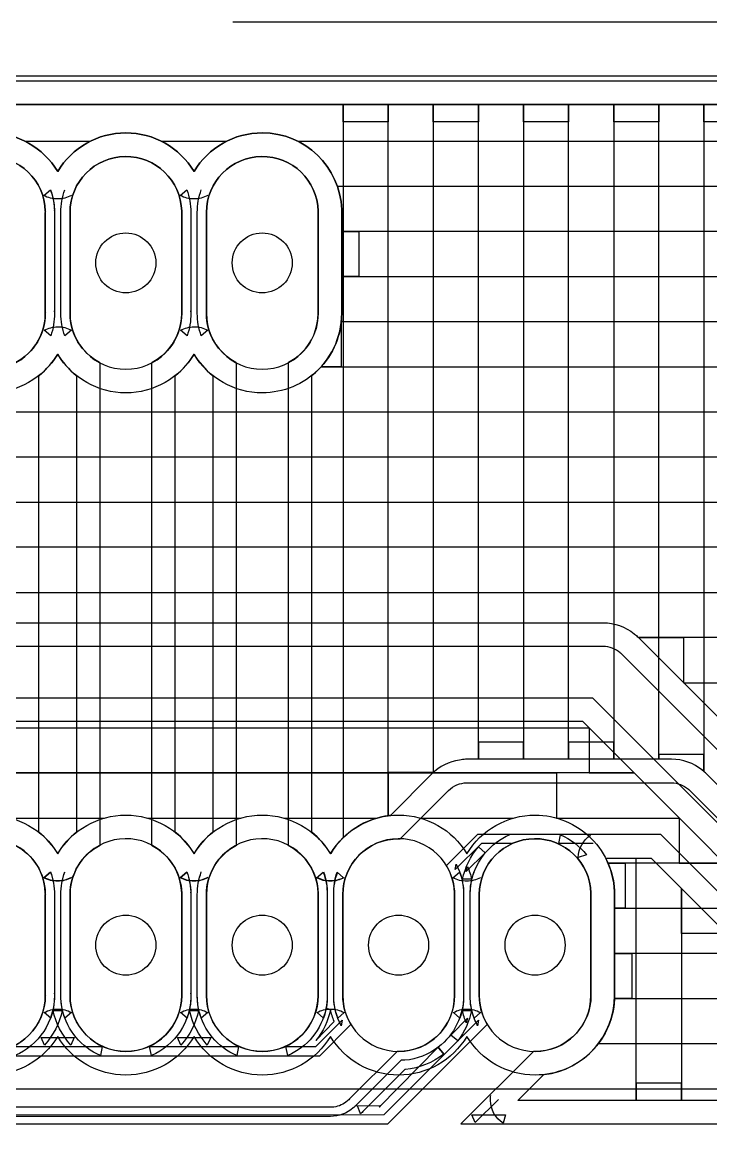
# Model space of a CAD drawing. Extents: x -29 to 3249, y -29 to 2286.
# Drawn here: x 1534 to 2039, y 1474 to 2286 of the extents above; entities that cross this region are included whole.
import ezdxf

# ---------------------------------------------------------------- set-up
doc = ezdxf.new("R2010")
doc.units = 0
doc.header["$MEASUREMENT"] = 0
doc.layers.get('0').update_dxf_attribs({"linetype": 'CONTINUOUS'})
for name, color, linetype in [('BoardOutline', 7, 'CONTINUOUS'), ('CuttingOutside', 7, 'CONTINUOUS'), ('DrillPlated', 7, 'CONTINUOUS'), ('InsulateBottom', 7, 'CONTINUOUS'), ('InsulateTop', 7, 'CONTINUOUS')]:
    doc.layers.add(name, color=color, linetype=linetype)

# ---------------------------------------------------------------- blocks, each defined once
blk = doc.blocks.new('T3')
blk.add_circle((0, 0), 22)
blk.add_circle((0, 0), 22)

msp = doc.modelspace()

# ---------------------------------------------------------------- linework, layer by layer
at = {"layer": 'BoardOutline'}
msp.add_lwpolyline([(10.000001, 10.000001), (10.000001, 2247), (10.000001, 2247), (3209.199951, 2247), (3209.199951, 2247), (3209.199951, 10.000001), (3209.199951, 10.000001), (10.000001, 10.000001)], dxfattribs=at)
msp.add_lwpolyline([(10.000001, 10.000001), (10.000001, 2247), (10.000001, 2247), (3209.199951, 2247), (3209.199951, 2247), (3209.199951, 10.000001), (3209.199951, 10.000001), (10.000001, 10.000001)], dxfattribs=at)
at = {"layer": 'CuttingOutside'}
msp.add_lwpolyline([(3233.661377, 2277.91333, 0.169059), (3209.212646, 2286.417236), (3209.212646, 2286.417236), (1688.366089, 2286.437012)], format="xyb", dxfattribs=at)
at = {"layer": 'InsulateBottom'}
for points in [[(3205.511719, 2243.307129), (13.779527, 2243.307129), (13.779527, 2243.307129), (13.779527, 13.779527), (13.779527, 13.779527), (3205.511719, 13.779527), (3205.511719, 13.779527), (3205.511719, 2243.307129)], [(3188.189209, 2225.984375), (31.102364, 2225.984375), (31.102364, 2225.984375), (31.102364, 31.102364), (31.102364, 31.102364), (3188.189209, 31.102364), (3188.189209, 31.102364), (3188.189209, 2225.984375)], [(1536.02356, 2199.212646), (1584.055176, 2199.212646)], [(1636.02356, 2199.212646), (1684.055176, 2199.212646)], [(1736.02356, 2199.212646), (2434.055176, 2199.212646), (2434.055176, 2199.212646), (2404.921387, 2199.212646), (2404.921387, 2199.212646), (2404.921387, 2166.141846)], [(1765.157471, 2166.141846), (2404.921387, 2166.141846)], [(2401.771729, 2133.070801), (1768.307129, 2133.070801), (1768.307129, 2133.070801), (1780.905518, 2133.070801), (1780.905518, 2133.070801), (1780.905518, 2100), (1780.905518, 2100), (1768.307129, 2100), (1768.307129, 2100), (2401.771729, 2100)], [(2402.165283, 2066.928955), (1767.91333, 2066.928955), (1767.91333, 2066.928955), (1767.91333, 2033.858276), (1767.91333, 2033.858276), (1753.149658, 2033.858276), (1753.149658, 2033.858276), (2416.929199, 2033.858276)], [(31.102364, 2000.787476), (3188.189209, 2000.787476)], [(3188.189209, 1967.716553), (31.102364, 1967.716553), (31.102364, 1967.716553), (43.700787, 1967.716553), (43.700787, 1967.716553), (43.700787, 1934.64563), (43.700787, 1934.64563), (31.102364, 1934.64563), (31.102364, 1934.64563), (3188.189209, 1934.64563)], [(3188.189209, 1901.574829), (31.102364, 1901.574829), (31.102364, 1901.574829), (43.700787, 1901.574829), (43.700787, 1901.574829), (43.700787, 1868.504028), (43.700787, 1868.504028), (31.102364, 1868.504028), (31.102364, 1868.504028), (3188.189209, 1868.504028)], [(3188.189209, 1835.433105), (1985.82666, 1835.433105), (1985.82666, 1835.433105), (2018.897583, 1835.433105), (2018.897583, 1835.433105), (2018.897583, 1802.362183)], [(2018.897583, 1802.362183), (3188.189209, 1802.362183), (3188.189209, 1802.362183), (3175.590576, 1802.362183), (3175.590576, 1802.362183), (3175.590576, 1769.29126), (3175.590576, 1769.29126), (3188.189209, 1769.29126), (3188.189209, 1769.29126), (2051.968506, 1769.29126), (2051.968506, 1769.29126), (2085.039307, 1769.29126), (2085.039307, 1769.29126), (2085.039307, 1736.220581)], [(1217.913452, 1791.141724), (1952.165283, 1791.141724), (1952.165283, 1791.141724), (2146.653564, 1596.653564)], [(1945.078735, 1773.818848), (1225, 1773.818848)], [(2134.44873, 1584.448853), (1945.078735, 1773.818848)], [(1220.472412, 1769.29126), (1949.606323, 1769.29126), (1949.606323, 1769.29126), (1949.606323, 1736.220581), (1949.606323, 1736.220581), (1982.677246, 1736.220581), (1982.677246, 1736.220581), (1187.401611, 1736.220581), (1187.401611, 1736.220581), (1925.787354, 1736.220581), (1925.787354, 1736.220581), (1925.787354, 1703.149658)], [(1525.787354, 1703.149658), (1594.291382, 1703.149658)], [(1625.787354, 1703.149658), (1694.291382, 1703.149658)], [(1725.787354, 1703.149658), (1794.291382, 1703.149658)], [(1825.787354, 1703.149658), (1894.291382, 1703.149658)], [(1925.787354, 1703.149658), (2015.747925, 1703.149658), (2015.747925, 1703.149658), (2015.747925, 1670.078735), (2015.747925, 1670.078735), (2048.818848, 1670.078735)], [(2048.818848, 1670.078735), (1963.582642, 1670.078735), (1963.582642, 1670.078735), (1976.181152, 1670.078735), (1976.181152, 1670.078735), (1976.181152, 1637.007813), (1976.181152, 1637.007813), (1968.307129, 1637.007813), (1968.307129, 1637.007813), (2081.889893, 1637.007813)], [(2114.960693, 1603.93689), (1968.307129, 1603.93689), (1968.307129, 1603.93689), (1980.905518, 1603.93689), (1980.905518, 1603.93689), (1980.905518, 1570.866211), (1980.905518, 1570.866211), (1968.307129, 1570.866211), (1968.307129, 1570.866211), (2201.771729, 1570.866211)], [(2213.582764, 1537.795288), (1956.496094, 1537.795288)], [(1346.259766, 1504.724365), (2253.543457, 1504.724365), (2253.543457, 1504.724365), (2220.472412, 1504.724365), (2220.472412, 1504.724365), (2220.472412, 1471.653442)]]:
    msp.add_lwpolyline(points, dxfattribs=at)
for points in [[(1660.039429, 2176.968506, -0.263757), (1710.039307, 2205.314941), (1710.039307, 2205.314941, -0.403376), (1768.307129, 2149.212646), (1768.307129, 2149.212646), (1768.307129, 2149.015625), (1768.307129, 2149.015625, -0.023108), (1768.307129, 2147.047363), (1768.307129, 2147.047363), (1768.307129, 2075), (1768.307129, 2075, -0.023111), (1768.307129, 2073.031494), (1768.307129, 2073.031494, -0.414214), (1710.039307, 2014.763672), (1710.039307, 2014.763672, -0.263757), (1660.039429, 2043.110229), (1660.039429, 2043.110229, -0.263757), (1610.039429, 2014.763672), (1610.039429, 2014.763672, -0.263757), (1560.039429, 2043.110229), (1560.039429, 2043.110229, -0.263757), (1510.039429, 2014.763672)], [(1510.039429, 2205.314941, -0.263757), (1560.039429, 2176.968506), (1560.039429, 2176.968506, -0.263757), (1610.039429, 2205.314941), (1610.039429, 2205.314941, -0.263757), (1660.039429, 2176.968506)], [(1550.984253, 2148.031494, 0.988056), (1469.094482, 2147.047363), (1469.094482, 2147.047363), (1469.094482, 2073.031494), (1469.094482, 2073.031494, 1), (1550.984253, 2073.031494), (1550.984253, 2073.031494), (1550.984253, 2147.047363), (1550.984253, 2147.047363, 0.049629), (1550.984253, 2147.834717), (1550.984253, 2147.834717), (1550.984253, 2148.031494)], [(1650.984253, 2148.031494, 0.988056), (1569.094482, 2147.047363), (1569.094482, 2147.047363), (1569.094482, 2073.031494), (1569.094482, 2073.031494, 1), (1650.984253, 2073.031494), (1650.984253, 2073.031494), (1650.984253, 2147.047363), (1650.984253, 2147.047363, 0.049629), (1650.984253, 2147.834717), (1650.984253, 2147.834717), (1650.984253, 2148.031494)], [(1750.984253, 2148.031494, 0.988056), (1669.094482, 2147.047363), (1669.094482, 2147.047363), (1669.094482, 2073.031494), (1669.094482, 2073.031494, 1), (1750.984253, 2073.031494), (1750.984253, 2073.031494), (1750.984253, 2147.047363), (1750.984253, 2147.047363, 0.049629), (1750.984253, 2147.834717), (1750.984253, 2147.834717), (1750.984253, 2148.031494)], [(1570.078735, 2159.448975, -0.128686), (1560.039429, 2156.889648), (1560.039429, 2156.889648, -0.132995), (1549.803223, 2159.448975), (1549.803223, 2159.448975), (1554.724365, 2163.58252), (1554.724365, 2163.58252, -0.08052), (1557.677246, 2148.425293), (1557.677246, 2148.425293), (1557.677246, 2148.818848), (1557.677246, 2148.818848, -0.041448), (1557.677246, 2147.047363), (1557.677246, 2147.047363), (1557.677246, 2074.212646), (1557.677246, 2074.212646), (1557.677246, 2074.803223), (1557.677246, 2074.803223, -0.041454), (1557.677246, 2073.031494), (1557.677246, 2073.031494, -0.088838), (1554.921265, 2056.496094), (1554.921265, 2056.496094), (1550.196899, 2060.629883), (1550.196899, 2060.629883, -0.128667), (1560.039429, 2063.188965), (1560.039429, 2063.188965, -0.128686), (1570.078735, 2060.629883), (1570.078735, 2060.629883), (1565.35437, 2056.496094), (1565.35437, 2056.496094, -0.088837), (1562.401611, 2073.031494), (1562.401611, 2073.031494), (1562.401611, 2147.047363), (1562.401611, 2147.047363, -0.088836), (1565.35437, 2163.58252)], [(1670.078735, 2159.448975, -0.128686), (1660.039429, 2156.889648), (1660.039429, 2156.889648, -0.132995), (1649.803223, 2159.448975), (1649.803223, 2159.448975), (1654.724365, 2163.58252), (1654.724365, 2163.58252, -0.088836), (1657.677124, 2147.047363), (1657.677124, 2147.047363), (1657.677124, 2073.031494), (1657.677124, 2073.031494, -0.088839), (1654.921143, 2056.496094), (1654.921143, 2056.496094), (1650.196777, 2060.629883), (1650.196777, 2060.629883, -0.128669), (1660.039429, 2063.188965), (1660.039429, 2063.188965, -0.128686), (1670.078735, 2060.629883), (1670.078735, 2060.629883), (1665.35437, 2056.496094), (1665.35437, 2056.496094, -0.088837), (1662.401611, 2073.031494), (1662.401611, 2073.031494), (1662.401611, 2147.047363), (1662.401611, 2147.047363, -0.088836), (1665.35437, 2163.58252)], [(848.62207, 1399.803223), (1023.818909, 1574.999878), (1023.818909, 1574.999878), (1023.818909, 1660.039429), (1023.818909, 1660.039429, -0.177459), (1032.480347, 1683.2677), (1032.480347, 1683.2677), (1032.480347, 1683.4646), (1032.480347, 1683.4646, -0.034568), (1034.448853, 1685.629883), (1034.448853, 1685.629883), (1184.44873, 1835.629883), (1184.44873, 1835.629883, -0.159382), (1204.527588, 1845.669312), (1204.527588, 1845.669312), (1205.905518, 1845.866089), (1205.905518, 1845.866089, -0.048934), (1210.039307, 1846.259888), (1210.039307, 1846.259888), (1960.039307, 1846.259888)], [(1960.039307, 1846.259888, -0.171515), (1982.677246, 1838.188965), (1982.677246, 1838.188965), (1982.874023, 1837.992065), (1982.874023, 1837.992065, -0.042935), (1985.629883, 1835.629883), (1985.629883, 1835.629883), (2175, 1646.259888)], [(2167.91333, 1628.937012), (1973.425171, 1823.425171), (1973.425171, 1823.425171, 0.06351), (1972.637817, 1824.015747), (1972.637817, 1824.015747), (1972.440918, 1824.212646), (1972.440918, 1824.212646, 0.181704), (1960.039307, 1828.937012), (1960.039307, 1828.937012), (1210.039307, 1828.937012), (1210.039307, 1828.937012, 0.198913), (1196.653564, 1823.425171), (1196.653564, 1823.425171), (1046.653564, 1673.425171), (1046.653564, 1673.425171, 0.035582), (1046.259766, 1673.031494), (1046.259766, 1673.031494), (1046.259766, 1672.834717), (1046.259766, 1672.834717, 0.189327), (1041.141724, 1660.039429), (1041.141724, 1660.039429), (1041.141724, 1567.91333), (1041.141724, 1567.91333), (857.086609, 1383.858276)], [(1510.039429, 1705.314941, -0.263757), (1560.039429, 1676.968506), (1560.039429, 1676.968506, -0.263757), (1610.039429, 1705.314941), (1610.039429, 1705.314941, -0.263757), (1660.039429, 1676.968506), (1660.039429, 1676.968506, -0.263757), (1710.039307, 1705.314941), (1710.039307, 1705.314941, -0.263757), (1760.039307, 1676.968506), (1760.039307, 1676.968506, -0.263757), (1810.039307, 1705.314941), (1810.039307, 1705.314941, -0.263757), (1860.039307, 1676.968506), (1860.039307, 1676.968506, -0.263757), (1910.039307, 1705.314941), (1910.039307, 1705.314941, -0.414214), (1968.307129, 1647.047241), (1968.307129, 1647.047241), (1968.307129, 1573.031494), (1968.307129, 1573.031494, -0.414214), (1910.039307, 1514.763794), (1910.039307, 1514.763794, -0.263757), (1860.039307, 1543.110229), (1860.039307, 1543.110229, -0.263757), (1810.039307, 1514.763794), (1810.039307, 1514.763794, -0.263757), (1760.039307, 1543.110229), (1760.039307, 1543.110229, -0.263757), (1710.039307, 1514.763794), (1710.039307, 1514.763794, -0.263757), (1660.039429, 1543.110229), (1660.039429, 1543.110229, -0.263757), (1610.039429, 1514.763794), (1610.039429, 1514.763794, -0.263757), (1560.039429, 1543.110229), (1560.039429, 1543.110229, -0.263757), (1510.039429, 1514.763794)], [(1550.984253, 1648.031494, 0.988055), (1469.094482, 1647.047241), (1469.094482, 1647.047241), (1469.094482, 1573.031494), (1469.094482, 1573.031494, 1), (1550.984253, 1573.031494), (1550.984253, 1573.031494), (1550.984253, 1647.047241), (1550.984253, 1647.047241, 0.049629), (1550.984253, 1647.834595), (1550.984253, 1647.834595), (1550.984253, 1648.031494)], [(1650.984253, 1648.031494, 0.988055), (1569.094482, 1647.047241), (1569.094482, 1647.047241), (1569.094482, 1573.031494), (1569.094482, 1573.031494, 1), (1650.984253, 1573.031494), (1650.984253, 1573.031494), (1650.984253, 1647.047241), (1650.984253, 1647.047241, 0.049629), (1650.984253, 1647.834595), (1650.984253, 1647.834595), (1650.984253, 1648.031494)], [(1750.984253, 1648.031494, 0.988055), (1669.094482, 1647.047241), (1669.094482, 1647.047241), (1669.094482, 1573.031494), (1669.094482, 1573.031494, 1), (1750.984253, 1573.031494), (1750.984253, 1573.031494), (1750.984253, 1647.047241), (1750.984253, 1647.047241, 0.049629), (1750.984253, 1647.834595), (1750.984253, 1647.834595), (1750.984253, 1648.031494)], [(1850.984253, 1648.031494, 0.988055), (1769.094482, 1647.047241), (1769.094482, 1647.047241), (1769.094482, 1573.031494), (1769.094482, 1573.031494, 1), (1850.984253, 1573.031494), (1850.984253, 1573.031494), (1850.984253, 1647.047241), (1850.984253, 1647.047241, 0.049629), (1850.984253, 1647.834595), (1850.984253, 1647.834595), (1850.984253, 1648.031494)], [(1950.984253, 1648.031494, 0.988055), (1869.094482, 1647.047241), (1869.094482, 1647.047241), (1869.094482, 1573.031494), (1869.094482, 1573.031494, 1), (1950.984253, 1573.031494), (1950.984253, 1573.031494), (1950.984253, 1647.047241), (1950.984253, 1647.047241, 0.049627), (1950.984253, 1647.834595), (1950.984253, 1647.834595), (1950.984253, 1648.031494)], [(1570.078735, 1659.44873, -0.128685), (1560.039429, 1656.889771), (1560.039429, 1656.889771, -0.132994), (1549.803223, 1659.44873), (1549.803223, 1659.44873), (1554.724365, 1663.582642), (1554.724365, 1663.582642, -0.088837), (1557.677246, 1647.047241), (1557.677246, 1647.047241), (1557.677246, 1574.212646), (1557.677246, 1574.212646), (1557.677246, 1574.803101), (1557.677246, 1574.803101, -0.041451), (1557.677246, 1573.031494), (1557.677246, 1573.031494, -0.088838), (1554.921265, 1556.496094), (1554.921265, 1556.496094), (1550.196899, 1560.629883), (1550.196899, 1560.629883, -0.128667), (1560.039429, 1563.188965), (1560.039429, 1563.188965, -0.128686), (1570.078735, 1560.629883), (1570.078735, 1560.629883), (1565.35437, 1556.496094), (1565.35437, 1556.496094, -0.088837), (1562.401611, 1573.031494), (1562.401611, 1573.031494), (1562.401611, 1647.047241), (1562.401611, 1647.047241, -0.088837), (1565.35437, 1663.582642)], [(1670.078735, 1659.44873, -0.128685), (1660.039429, 1656.889771), (1660.039429, 1656.889771, -0.132994), (1649.803223, 1659.44873), (1649.803223, 1659.44873), (1654.724365, 1663.582642), (1654.724365, 1663.582642, -0.080521), (1657.677124, 1648.425293), (1657.677124, 1648.425293), (1657.677124, 1648.81897), (1657.677124, 1648.81897, -0.041454), (1657.677124, 1647.047241), (1657.677124, 1647.047241), (1657.677124, 1574.212646), (1657.677124, 1574.212646), (1657.677124, 1574.803101), (1657.677124, 1574.803101, -0.041451), (1657.677124, 1573.031494), (1657.677124, 1573.031494, -0.088839), (1654.921143, 1556.496094), (1654.921143, 1556.496094), (1650.196777, 1560.629883), (1650.196777, 1560.629883, -0.128669), (1660.039429, 1563.188965), (1660.039429, 1563.188965, -0.128686), (1670.078735, 1560.629883), (1670.078735, 1560.629883), (1665.35437, 1556.496094), (1665.35437, 1556.496094, -0.088837), (1662.401611, 1573.031494), (1662.401611, 1573.031494), (1662.401611, 1647.047241), (1662.401611, 1647.047241, -0.088837), (1665.35437, 1663.582642)], [(1770.078735, 1659.44873, -0.128686), (1760.039307, 1656.889771), (1760.039307, 1656.889771, -0.132993), (1749.803223, 1659.44873), (1749.803223, 1659.44873), (1754.724365, 1663.582642), (1754.724365, 1663.582642, -0.088837), (1757.677124, 1647.047241), (1757.677124, 1647.047241), (1757.677124, 1573.031494), (1757.677124, 1573.031494, -0.088839), (1754.921143, 1556.496094), (1754.921143, 1556.496094), (1750.196777, 1560.629883), (1750.196777, 1560.629883, -0.128667), (1760.039307, 1563.188965), (1760.039307, 1563.188965, -0.128688), (1770.078735, 1560.629883), (1770.078735, 1560.629883), (1765.35437, 1556.496094), (1765.35437, 1556.496094, -0.088837), (1762.401489, 1573.031494), (1762.401489, 1573.031494), (1762.401489, 1647.047241), (1762.401489, 1647.047241, -0.088837), (1765.35437, 1663.582642)], [(1870.078735, 1659.44873, -0.128686), (1860.039307, 1656.889771), (1860.039307, 1656.889771, -0.132993), (1849.803223, 1659.44873), (1849.803223, 1659.44873), (1854.724365, 1663.582642), (1854.724365, 1663.582642, -0.088837), (1857.677124, 1647.047241), (1857.677124, 1647.047241), (1857.677124, 1573.031494), (1857.677124, 1573.031494, -0.088838), (1854.921387, 1556.496094), (1854.921387, 1556.496094), (1850.196777, 1560.629883), (1850.196777, 1560.629883, -0.128667), (1860.039307, 1563.188965), (1860.039307, 1563.188965, -0.128688), (1870.078735, 1560.629883), (1870.078735, 1560.629883), (1865.35437, 1556.496094), (1865.35437, 1556.496094, -0.088837), (1862.401489, 1573.031494), (1862.401489, 1573.031494), (1862.401489, 1647.047241), (1862.401489, 1647.047241, -0.088837), (1865.35437, 1663.582642)]]:
    msp.add_lwpolyline(points, format="xyb", dxfattribs=at)
at = {"layer": 'InsulateTop'}
for points in [[(3205.511719, 2243.307129), (13.779527, 2243.307129), (13.779527, 2243.307129), (13.779527, 13.779527), (13.779527, 13.779527), (3205.511719, 13.779527), (3205.511719, 13.779527), (3205.511719, 2243.307129)], [(31.102364, 2225.984375), (3188.189209, 2225.984375), (3188.189209, 2225.984375), (3188.189209, 31.102364), (3188.189209, 31.102364), (31.102364, 31.102364), (31.102364, 31.102364), (31.102364, 2225.984375)], [(2066.928955, 2213.385742), (2033.858276, 2213.385742), (2033.858276, 2213.385742), (2033.858276, 2225.984375), (2033.858276, 2225.984375), (2033.858276, 1737.204712), (2033.858276, 1737.204712), (2033.858276, 1749.803223), (2033.858276, 1749.803223), (2000.787476, 1749.803223), (2000.787476, 1749.803223), (2000.787476, 1746.259888), (2000.787476, 1746.259888), (2000.787476, 2225.984375), (2000.787476, 2225.984375), (2000.787476, 2213.385742), (2000.787476, 2213.385742), (1967.716553, 2213.385742), (1967.716553, 2213.385742), (1967.716553, 2225.984375), (1967.716553, 2225.984375), (1967.716553, 1746.259888), (1967.716553, 1746.259888), (1967.716553, 1758.858276), (1967.716553, 1758.858276), (1934.64563, 1758.858276), (1934.64563, 1758.858276), (1934.64563, 1746.259888), (1934.64563, 1746.259888), (1934.64563, 2225.984375), (1934.64563, 2225.984375), (1934.64563, 2213.385742), (1934.64563, 2213.385742), (1901.574829, 2213.385742), (1901.574829, 2213.385742), (1901.574829, 2225.984375), (1901.574829, 2225.984375), (1901.574829, 1746.259888), (1901.574829, 1746.259888), (1901.574829, 1758.858276), (1901.574829, 1758.858276), (1868.504028, 1758.858276), (1868.504028, 1758.858276), (1868.504028, 1746.259888), (1868.504028, 1746.259888), (1868.504028, 2225.984375), (1868.504028, 2225.984375), (1868.504028, 2213.385742), (1868.504028, 2213.385742), (1835.433105, 2213.385742), (1835.433105, 2213.385742), (1835.433105, 2225.984375), (1835.433105, 2225.984375), (1835.433105, 1736.614136), (1835.433105, 1736.614136), (1802.362183, 1736.614136), (1802.362183, 1736.614136), (1802.362183, 1704.724365), (1802.362183, 1704.724365), (1802.362183, 2225.984375), (1802.362183, 2225.984375), (1802.362183, 2213.385742), (1802.362183, 2213.385742), (1769.29126, 2213.385742), (1769.29126, 2213.385742), (1769.29126, 2225.984375), (1769.29126, 2225.984375), (1769.29126, 1688.779541)], [(2050.393799, 1618.504028), (2017.322876, 1618.504028), (2017.322876, 1618.504028), (2017.322876, 1651.574707), (2017.322876, 1651.574707), (2017.322876, 1496.259888), (2017.322876, 1496.259888), (2017.322876, 1508.858276), (2017.322876, 1508.858276), (1984.251953, 1508.858276), (1984.251953, 1508.858276), (1984.251953, 1496.259888), (1984.251953, 1496.259888), (1984.251953, 1673.818848)]]:
    msp.add_lwpolyline(points, dxfattribs=at)
for points in [[(2201.968506, 1569.29126), (2035.629883, 1735.629883), (2035.629883, 1735.629883, 0.042935), (2032.874023, 1737.992065), (2032.874023, 1737.992065), (2032.677246, 1738.188965), (2032.677246, 1738.188965, 0.171516), (2010.039307, 1746.259888), (2010.039307, 1746.259888), (1860.039307, 1746.259888), (1860.039307, 1746.259888, 0.048935), (1855.905396, 1745.866089), (1855.905396, 1745.866089), (1854.527588, 1745.669312), (1854.527588, 1745.669312, 0.159381), (1834.448853, 1735.629883), (1834.448853, 1735.629883), (1803.937012, 1705.118164), (1803.937012, 1705.118164), (1803.346436, 1704.921143), (1803.346436, 1704.921143, 0.231972), (1760.236206, 1677.165283), (1760.236206, 1677.165283), (1760.039307, 1677.165283), (1760.039307, 1677.165283, 0.089786), (1746.259888, 1692.716431), (1746.259888, 1692.716431), (1746.259888, 2027.362183), (1746.259888, 2027.362183), (1746.456665, 2027.559082), (1746.456665, 2027.559082, 0.227717), (1768.307129, 2073.031494), (1768.307129, 2073.031494, 0.023111), (1768.307129, 2075), (1768.307129, 2075), (1768.307129, 2147.047363), (1768.307129, 2147.047363, 0.023108), (1768.307129, 2149.015625), (1768.307129, 2149.015625), (1768.307129, 2149.212646), (1768.307129, 2149.212646, 0.403376), (1710.039307, 2205.314941), (1710.039307, 2205.314941, 0.263757), (1660.039429, 2176.968506), (1660.039429, 2176.968506, 0.263757), (1610.039429, 2205.314941), (1610.039429, 2205.314941, 0.263757), (1560.039429, 2176.968506), (1560.039429, 2176.968506, 0.263757), (1510.039429, 2205.314941)], [(1469.094482, 2147.047363, -0.988056), (1550.984253, 2148.031494)], [(1650.984253, 2148.031494), (1650.984253, 2147.834717), (1650.984253, 2147.834717, -0.049629), (1650.984253, 2147.047363), (1650.984253, 2147.047363), (1650.984253, 2073.818848), (1650.984253, 2073.818848, -0.049629), (1650.984253, 2073.031494), (1650.984253, 2073.031494, -0.276541), (1629.330688, 2037.007813), (1629.330688, 2037.007813), (1628.937012, 2036.811035), (1628.937012, 2036.811035), (1628.937012, 1683.2677), (1628.937012, 1683.2677, -0.272967), (1650.984253, 1648.031494), (1650.984253, 1648.031494), (1650.984253, 1647.834595), (1650.984253, 1647.834595, -0.049629), (1650.984253, 1647.047241), (1650.984253, 1647.047241), (1650.984253, 1573.818848), (1650.984253, 1573.818848, -0.049629), (1650.984253, 1573.031494), (1650.984253, 1573.031494, -0.414214), (1610.039429, 1532.08667), (1610.039429, 1532.08667, -0.414214), (1569.094482, 1573.031494), (1569.094482, 1573.031494), (1569.094482, 1647.047241), (1569.094482, 1647.047241, -0.279438), (1591.141724, 1683.2677), (1591.141724, 1683.2677), (1591.141724, 2036.811035), (1591.141724, 2036.811035), (1590.748047, 2037.007813), (1590.748047, 2037.007813, -0.276541), (1569.094482, 2073.031494), (1569.094482, 2073.031494), (1569.094482, 2147.047363), (1569.094482, 2147.047363, -0.988056), (1650.984253, 2148.031494)], [(1750.984253, 2148.031494), (1750.984253, 2147.834717), (1750.984253, 2147.834717, -0.049629), (1750.984253, 2147.047363), (1750.984253, 2147.047363), (1750.984253, 2073.818848), (1750.984253, 2073.818848, -0.049629), (1750.984253, 2073.031494), (1750.984253, 2073.031494, -0.276541), (1729.330688, 2037.007813), (1729.330688, 2037.007813), (1728.937012, 2036.811035), (1728.937012, 2036.811035), (1728.937012, 1683.2677), (1728.937012, 1683.2677, -0.272967), (1750.984253, 1648.031494), (1750.984253, 1648.031494), (1750.984253, 1647.834595), (1750.984253, 1647.834595, -0.049629), (1750.984253, 1647.047241), (1750.984253, 1647.047241), (1750.984253, 1573.818848), (1750.984253, 1573.818848, -0.049629), (1750.984253, 1573.031494), (1750.984253, 1573.031494, -0.414214), (1710.039307, 1532.08667), (1710.039307, 1532.08667, -0.414214), (1669.094482, 1573.031494), (1669.094482, 1573.031494), (1669.094482, 1647.047241), (1669.094482, 1647.047241, -0.279438), (1691.141724, 1683.2677), (1691.141724, 1683.2677), (1691.141724, 2036.811035), (1691.141724, 2036.811035), (1690.748047, 2037.007813), (1690.748047, 2037.007813, -0.276541), (1669.094482, 2073.031494), (1669.094482, 2073.031494), (1669.094482, 2147.047363), (1669.094482, 2147.047363, -0.988056), (1750.984253, 2148.031494)], [(1570.078735, 2159.448975, -0.128686), (1560.039429, 2156.889648), (1560.039429, 2156.889648, -0.132995), (1549.803223, 2159.448975), (1549.803223, 2159.448975), (1554.724365, 2163.58252), (1554.724365, 2163.58252, -0.088836), (1557.677246, 2147.047363), (1557.677246, 2147.047363), (1557.677246, 2073.031494), (1557.677246, 2073.031494, -0.088824), (1554.921265, 2056.496094), (1554.921265, 2056.496094), (1550.196899, 2060.629883), (1550.196899, 2060.629883, -0.128667), (1560.039429, 2063.188965), (1560.039429, 2063.188965, -0.128686), (1570.078735, 2060.629883), (1570.078735, 2060.629883), (1565.35437, 2056.496094), (1565.35437, 2056.496094, -0.088823), (1562.401611, 2073.031494), (1562.401611, 2073.031494), (1562.401611, 2147.047363), (1562.401611, 2147.047363, -0.088836), (1565.35437, 2163.58252)], [(1670.078735, 2159.448975, -0.128686), (1660.039429, 2156.889648), (1660.039429, 2156.889648, -0.132995), (1649.803223, 2159.448975), (1649.803223, 2159.448975), (1654.724365, 2163.58252), (1654.724365, 2163.58252, -0.088836), (1657.677124, 2147.047363), (1657.677124, 2147.047363), (1657.677124, 2074.212646), (1657.677124, 2074.212646), (1657.677124, 2074.803223), (1657.677124, 2074.803223, -0.041454), (1657.677124, 2073.031494), (1657.677124, 2073.031494, -0.088825), (1654.921143, 2056.496094), (1654.921143, 2056.496094), (1650.196777, 2060.629883), (1650.196777, 2060.629883, -0.128669), (1660.039429, 2063.188965), (1660.039429, 2063.188965, -0.128686), (1670.078735, 2060.629883), (1670.078735, 2060.629883), (1665.35437, 2056.496094), (1665.35437, 2056.496094, -0.088823), (1662.401611, 2073.031494), (1662.401611, 2073.031494), (1662.401611, 2147.047363), (1662.401611, 2147.047363, -0.088836), (1665.35437, 2163.58252)], [(1550.984253, 2148.031494), (1550.984253, 2147.834717), (1550.984253, 2147.834717, -0.049629), (1550.984253, 2147.047363), (1550.984253, 2147.047363), (1550.984253, 2073.818848), (1550.984253, 2073.818848, -0.049629), (1550.984253, 2073.031494), (1550.984253, 2073.031494, -0.276541), (1529.330688, 2037.007813)], [(1546.456787, 2027.559082, 0.089294), (1560.039429, 2043.110229), (1560.039429, 2043.110229, 0.089294), (1573.62207, 2027.559082), (1573.62207, 2027.559082), (1573.818848, 2027.362183), (1573.818848, 2027.362183), (1573.818848, 1692.716431), (1573.818848, 1692.716431, 0.089786), (1560.039429, 1677.165283), (1560.039429, 1677.165283, 0.089786), (1546.259888, 1692.716431), (1546.259888, 1692.716431), (1546.259888, 2027.362183), (1546.259888, 2027.362183), (1546.456787, 2027.559082)], [(1646.456787, 2027.559082, 0.089294), (1660.039429, 2043.110229), (1660.039429, 2043.110229, 0.089294), (1673.62207, 2027.559082), (1673.62207, 2027.559082), (1673.818848, 2027.362183), (1673.818848, 2027.362183), (1673.818848, 1692.716431), (1673.818848, 1692.716431, 0.089786), (1660.039429, 1677.165283), (1660.039429, 1677.165283, 0.089786), (1646.259888, 1692.716431), (1646.259888, 1692.716431), (1646.259888, 2027.362183), (1646.259888, 2027.362183), (1646.456787, 2027.559082)], [(1167.913452, 1528.937012), (1752.165405, 1528.937012), (1752.165405, 1528.937012), (1775.000122, 1551.771606), (1775.000122, 1551.771606), (1775.000122, 1551.968506), (1775.000122, 1551.968506, -0.136151), (1769.094482, 1573.031494), (1769.094482, 1573.031494), (1769.094482, 1647.047241), (1769.094482, 1647.047241, -0.414214), (1810.039307, 1687.992065), (1810.039307, 1687.992065), (1811.220459, 1687.992065), (1811.220459, 1687.992065), (1846.653564, 1723.425171), (1846.653564, 1723.425171, -0.198913), (1860.039307, 1728.937012), (1860.039307, 1728.937012), (2010.039307, 1728.937012), (2010.039307, 1728.937012, -0.181703), (2022.440918, 1724.212646), (2022.440918, 1724.212646), (2022.637817, 1724.015747), (2022.637817, 1724.015747, -0.06351), (2023.425171, 1723.425171), (2023.425171, 1723.425171), (2217.91333, 1528.937012)], [(1131.889771, 1485.629883), (1799.409546, 1485.826782), (1799.409546, 1485.826782), (1868.504028, 1554.921265), (1868.504028, 1554.921265), (1867.91333, 1550.984253), (1867.91333, 1550.984253, -0.063614), (1863.671509, 1562.272095), (1863.671509, 1562.272095), (1863.385864, 1562.204712), (1863.385864, 1562.204712, -0.114739), (1853.346436, 1539.763794), (1853.346436, 1539.763794), (1848.228271, 1544.094604), (1848.228271, 1544.094604), (1860.432983, 1556.496094), (1860.432983, 1556.496094), (1859.645752, 1552.952881), (1859.645752, 1552.952881, -0.044771), (1856.692871, 1562.204712), (1856.692871, 1562.204712), (1863.385864, 1562.204712), (1863.385864, 1562.204712), (1863.671509, 1562.272095), (1863.671509, 1562.272095, -0.057104), (1862.401489, 1573.031494), (1862.401489, 1573.031494), (1862.401489, 1647.047241), (1862.401489, 1647.047241, -0.175453), (1873.443115, 1677.544312), (1873.443115, 1677.544312), (1873.425171, 1677.559082), (1873.425171, 1677.559082), (1859.645752, 1663.97644), (1859.645752, 1663.97644), (1860.432983, 1667.716553), (1860.432983, 1667.716553, -0.045515), (1863.582642, 1658.2677), (1863.582642, 1658.2677), (1856.889771, 1658.2677), (1856.889771, 1658.2677, -0.123829), (1868.504028, 1682.08667), (1868.504028, 1682.08667), (1873.425171, 1677.559082), (1873.425171, 1677.559082), (1873.443115, 1677.544312), (1873.443115, 1677.544312, -0.118888), (1891.338501, 1690.944946)], [(2196.653564, 1496.653564), (2002.165283, 1691.141724), (2002.165283, 1691.141724), (1867.91333, 1691.141724), (1867.91333, 1691.141724), (1845.078735, 1668.307007), (1845.078735, 1668.307007), (1845.078735, 1668.110229), (1845.078735, 1668.110229, -0.13616), (1850.984253, 1647.047241), (1850.984253, 1647.047241), (1850.984253, 1573.818848), (1850.984253, 1573.818848, -0.049629), (1850.984253, 1573.031494), (1850.984253, 1573.031494, -0.386275), (1813.97644, 1532.283447), (1813.97644, 1532.283447), (1810.039307, 1532.08667), (1810.039307, 1532.08667), (1808.858276, 1532.08667), (1808.858276, 1532.08667), (1774.015747, 1497.244019), (1774.015747, 1497.244019, -0.105933), (1772.834717, 1496.062988), (1772.834717, 1496.062988), (1772.440918, 1495.866089), (1772.440918, 1495.866089, -0.146703), (1762.598389, 1491.338623), (1762.598389, 1491.338623), (1760.039307, 1491.141724), (1760.039307, 1491.141724), (1159.842529, 1491.141724)], [(1952.55896, 1684.448853), (1927.362183, 1684.448853), (1927.362183, 1684.448853), (1928.740112, 1690.944946), (1928.740112, 1690.944946, -0.127904), (1947.637817, 1676.181152), (1947.637817, 1676.181152), (1941.7323, 1674.212646), (1941.7323, 1674.212646, -0.247007), (1950.787476, 1690.551147)], [(1017.91333, 1478.937012), (1802.165405, 1478.937012), (1802.165405, 1478.937012), (1875, 1551.771606), (1875, 1551.771606), (1875, 1551.968506), (1875, 1551.968506, -0.13615), (1869.094482, 1573.031494), (1869.094482, 1573.031494), (1869.094482, 1647.047241), (1869.094482, 1647.047241, -0.988055), (1950.984253, 1648.031494), (1950.984253, 1648.031494), (1950.984253, 1647.834595), (1950.984253, 1647.834595, -0.049627), (1950.984253, 1647.047241), (1950.984253, 1647.047241), (1950.984253, 1573.031494), (1950.984253, 1573.031494, -0.386275), (1913.97644, 1532.283447), (1913.97644, 1532.283447), (1910.039307, 1532.08667), (1910.039307, 1532.08667), (1908.858276, 1532.08667), (1908.858276, 1532.08667), (1855.708618, 1478.937012), (1855.708618, 1478.937012), (2852.165283, 1478.937012)], [(1892.716553, 1684.448853), (1870.866211, 1684.448853), (1870.866211, 1684.448853), (1851.574707, 1665.35437), (1851.574707, 1665.35437), (1852.165405, 1669.29126), (1852.165405, 1669.29126, -0.122066), (1857.677124, 1647.047241), (1857.677124, 1647.047241), (1857.677124, 1573.031494), (1857.677124, 1573.031494, -0.232618), (1839.118042, 1535.298462), (1839.118042, 1535.298462), (1843.110229, 1530.118164), (1843.110229, 1530.118164, -0.141535), (1814.960693, 1518.897705), (1814.960693, 1518.897705), (1814.566895, 1518.897705), (1814.566895, 1518.897705), (1784.251953, 1488.582764), (1784.251953, 1488.582764, -0.040917), (1782.08667, 1486.417358), (1782.08667, 1486.417358), (1779.921265, 1492.322876), (1779.921265, 1492.322876), (1796.653564, 1492.519653), (1796.653564, 1492.519653), (1795.669312, 1491.338623), (1795.669312, 1491.338623), (1838.779541, 1535.039307), (1838.779541, 1535.039307), (1843.110229, 1530.118164), (1843.110229, 1530.118164), (1839.118042, 1535.298462), (1839.118042, 1535.298462, -0.141288), (1814.566895, 1525.590576), (1814.566895, 1525.590576), (1814.370117, 1525.590576), (1814.370117, 1525.590576), (1811.811035, 1525.590576), (1811.811035, 1525.590576), (1779.133789, 1492.91333), (1779.133789, 1492.91333, -0.075913), (1776.37793, 1490.551147), (1776.37793, 1490.551147), (1776.771606, 1490.748047), (1776.771606, 1490.748047, -0.180576), (1760.039307, 1484.448853), (1760.039307, 1484.448853), (1159.251953, 1484.448853)], [(1528.937012, 1683.2677, -0.272967), (1550.984253, 1648.031494), (1550.984253, 1648.031494), (1550.984253, 1647.834595), (1550.984253, 1647.834595, -0.049629), (1550.984253, 1647.047241), (1550.984253, 1647.047241), (1550.984253, 1573.818848), (1550.984253, 1573.818848, -0.049629), (1550.984253, 1573.031494), (1550.984253, 1573.031494, -0.414214), (1510.039429, 1532.08667)], [(1968.307129, 1649.212524, 0.11047), (1961.811035, 1673.818848), (1961.811035, 1673.818848), (1995.078735, 1673.818848), (1995.078735, 1673.818848), (2172.637939, 1496.259888), (2172.637939, 1496.259888), (1897.440918, 1496.259888), (1897.440918, 1496.259888), (1916.141724, 1514.960571), (1916.141724, 1514.960571), (1916.7323, 1515.157593), (1916.7323, 1515.157593, 0.380879), (1968.307129, 1573.031494), (1968.307129, 1573.031494, 0.023109), (1968.307129, 1574.999878), (1968.307129, 1574.999878), (1968.307129, 1647.047241), (1968.307129, 1647.047241, 0.023111), (1968.307129, 1649.015747), (1968.307129, 1649.015747), (1968.307129, 1649.212524)], [(1527.362305, 1535.629883), (1592.716431, 1535.629883), (1592.716431, 1535.629883), (1591.338623, 1529.133789), (1591.338623, 1529.133789, -0.239435), (1563.634766, 1562.262573), (1563.634766, 1562.262573), (1563.385864, 1562.204712), (1563.385864, 1562.204712, -0.133622), (1550.393677, 1536.811035), (1550.393677, 1536.811035), (1547.834595, 1542.322876), (1547.834595, 1542.322876), (1572.244141, 1542.322876), (1572.244141, 1542.322876), (1569.685059, 1536.811035), (1569.685059, 1536.811035, -0.133622), (1556.692871, 1562.204712), (1556.692871, 1562.204712), (1563.385864, 1562.204712), (1563.385864, 1562.204712), (1563.634766, 1562.262573), (1563.634766, 1562.262573, -0.057069), (1562.401611, 1573.031494), (1562.401611, 1573.031494), (1562.401611, 1647.047241), (1562.401611, 1647.047241, -0.089786), (1565.35437, 1663.779419)], [(1570.078735, 1659.645752, -0.128686), (1560.039429, 1657.086548), (1560.039429, 1657.086548, -0.132995), (1549.803223, 1659.645752), (1549.803223, 1659.645752), (1554.724365, 1663.779419), (1554.724365, 1663.779419, -0.089786), (1557.677246, 1647.047241), (1557.677246, 1647.047241), (1557.677246, 1573.031494), (1557.677246, 1573.031494, -0.300612), (1528.740234, 1529.133789)], [(1670.078735, 1659.645752, -0.128686), (1660.039429, 1657.086548), (1660.039429, 1657.086548, -0.132995), (1649.803223, 1659.645752), (1649.803223, 1659.645752), (1654.724365, 1663.779419), (1654.724365, 1663.779419, -0.089786), (1657.677124, 1647.047241), (1657.677124, 1647.047241), (1657.677124, 1573.031494), (1657.677124, 1573.031494, -0.300612), (1628.740234, 1529.133789), (1628.740234, 1529.133789), (1627.362305, 1535.629883), (1627.362305, 1535.629883), (1692.716431, 1535.629883), (1692.716431, 1535.629883), (1691.338501, 1529.133789), (1691.338501, 1529.133789, -0.239435), (1663.634766, 1562.262573), (1663.634766, 1562.262573), (1663.385864, 1562.204712), (1663.385864, 1562.204712, -0.133622), (1650.393677, 1536.811035), (1650.393677, 1536.811035), (1647.834595, 1542.322876), (1647.834595, 1542.322876), (1672.244141, 1542.322876), (1672.244141, 1542.322876), (1669.685059, 1536.811035), (1669.685059, 1536.811035, -0.133621), (1656.692871, 1562.204712), (1656.692871, 1562.204712), (1663.385864, 1562.204712), (1663.385864, 1562.204712), (1663.634766, 1562.262573), (1663.634766, 1562.262573, -0.057069), (1662.401611, 1573.031494), (1662.401611, 1573.031494), (1662.401611, 1647.047241), (1662.401611, 1647.047241, -0.089786), (1665.35437, 1663.779419)], [(1754.921143, 1663.779419, -0.089786), (1757.677124, 1647.047241), (1757.677124, 1647.047241), (1757.677124, 1573.031494), (1757.677124, 1573.031494, -0.050526), (1756.709229, 1563.477051), (1756.709229, 1563.477051), (1760.039307, 1562.795166), (1760.039307, 1562.795166, -0.12536), (1749.212524, 1540.157471), (1749.212524, 1540.157471), (1762.795288, 1554.133911), (1762.795288, 1554.133911, -0.04468), (1760.039307, 1562.795166), (1760.039307, 1562.795166), (1756.709229, 1563.477051), (1756.709229, 1563.477051, -0.246343), (1728.740234, 1529.133789), (1728.740234, 1529.133789), (1727.362305, 1535.629883), (1727.362305, 1535.629883), (1749.409424, 1535.826782), (1749.409424, 1535.826782), (1768.504028, 1554.921265), (1768.504028, 1554.921265), (1767.91333, 1550.984253), (1767.91333, 1550.984253, -0.121158), (1762.401489, 1573.031494), (1762.401489, 1573.031494), (1762.401489, 1647.047241), (1762.401489, 1647.047241, -0.088839), (1764.960571, 1663.582642), (1764.960571, 1663.582642), (1769.685059, 1659.44873), (1769.685059, 1659.44873, -0.123106), (1760.039307, 1657.086548), (1760.039307, 1657.086548, -0.128668), (1750.196777, 1659.645752)], [(1883.2677, 1496.850342), (1866.141846, 1479.921265), (1866.141846, 1479.921265), (1863.779419, 1485.629883), (1863.779419, 1485.629883), (1888.385864, 1485.629883), (1888.385864, 1485.629883), (1886.614136, 1479.527466), (1886.614136, 1479.527466, -0.254415), (1877.362305, 1496.259888), (1877.362305, 1496.259888, -0.044144), (1877.559082, 1499.803223)]]:
    msp.add_lwpolyline(points, format="xyb", dxfattribs=at)

# ---------------------------------------------------------------- block references
at = {"layer": 'DrillPlated'}
for p in [(1610.000122, 2110), (1610.000122, 2110), (1710, 2110), (1710, 2110), (1610.000122, 1610.000122), (1610.000122, 1610.000122), (1710, 1610.000122), (1710, 1610.000122), (1810, 1610.000122), (1810, 1610.000122), (1910, 1610.000122), (1910, 1610.000122)]:
    msp.add_blockref('T3', p, dxfattribs=at)

doc.saveas('drawing.dxf')
